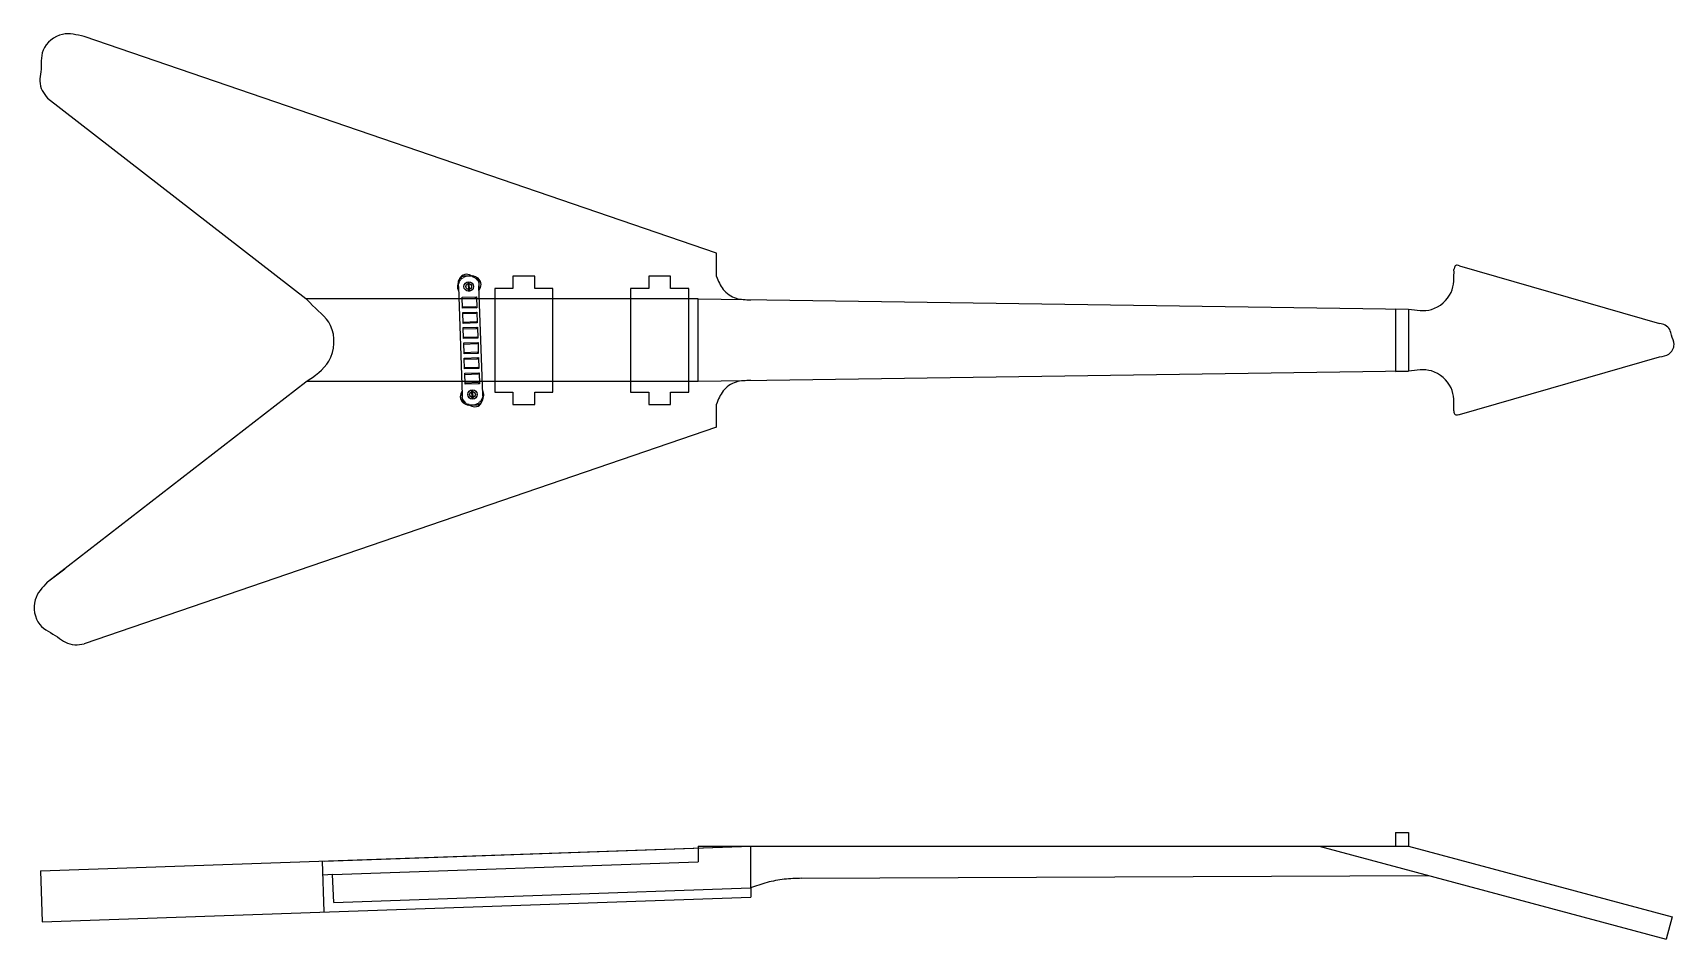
# Model space of a CAD drawing. Header units: metres. Extents: x 1803 to 2928, y 131 to 752.
import ezdxf

# ---------------------------------------------------------------- set-up
doc = ezdxf.new("R2010")
doc.units = ezdxf.units.M
for name, color, linetype in [('BODY', 1, 'Continuous'), ('HARDWARE', 6, 'Continuous'), ('HEADSTOCK', 5, 'Continuous'), ('NECK', 3, 'Continuous')]:
    doc.layers.add(name, color=color, linetype=linetype)

msp = doc.modelspace()

# ---------------------------------------------------------------- linework, layer by layer
at = {"layer": 'BODY'}
for p, q in [((2271.5, 601.1), (1838.2, 749.6)), ((1813.2, 707.3), (1990.1, 570.1)), ((2271.5, 585.2), (2271.5, 601.1)), ((1813.2, 375.8), (1990.1, 513)), ((2271.5, 481.9), (2271.5, 497.7)), ((2271.5, 481.9), (1838.2, 333.5)), ((1813.2, 375.8), (1825.1, 384.9)), ((1808.4, 177.7), (2294.9, 194.7)), ((2002.8, 184.5), (2294.9, 194.7)), ((2294.9, 166.2), (2294.9, 194.7)), ((2002.8, 149.6), (2001.6, 184.4)), ((1808.4, 177.7), (1809.6, 142.8)), ((2008.5, 175.2), (2001.9, 174.9)), ((1809.6, 142.8), (2294.9, 159.8)), ((2294.9, 166.2), (2294.9, 159.8))]:
    msp.add_line(p, q, dxfattribs=at)
for points in [[(1838.2, 749.6), (1823.4, 751.1), (1810.1, 740.3), (1808.6, 725.4), (1807.9, 719), (1809.6, 712.6), (1813.2, 707.3)], [(2271.5, 585.2), (2276.1, 576.3), (2284.9, 570.3), (2294.9, 569.2)], [(1990.1, 513), (2005.9, 527.2), (2007.1, 551.5), (1992.9, 567.3), (1992, 568.3), (1991.1, 569.2), (1990.1, 570.1)], [(2294.9, 513.8), (2284.9, 512.8), (2276, 506.7), (2271.5, 497.7)], [(1813.2, 375.8), (1804.7, 363.5), (1807.8, 346.7), (1820.1, 338.1), (1825.4, 334.5), (1831.8, 332.8), (1838.2, 333.5)]]:
    msp.add_spline(points, degree=3, dxfattribs=at)
at = {"layer": 'HARDWARE'}
for p, q in [((2097.9, 584.7), (2098.2, 584.3)), ((2098.6, 585.1), (2098.8, 584.6)), ((2099.3, 585.3), (2099.4, 584.9)), ((2100, 585.6), (2100.1, 585.1)), ((2100.8, 585.7), (2100.8, 585.2)), ((2101.5, 585.8), (2101.5, 585.3)), ((2102.2, 585.8), (2102.1, 585.3)), ((2102.6, 585.7), (2102.5, 585.2)), ((2103, 585.7), (2102.9, 585.2)), ((2103.4, 585.6), (2103.3, 585.1)), ((2103.8, 585.5), (2103.7, 585)), ((2104.4, 585.3), (2104.2, 584.8)), ((2104.8, 585.1), (2104.6, 584.7)), ((2105.1, 584.9), (2104.9, 584.5)), ((2147, 585.5), (2132, 585.5)), ((2132, 585.5), (2132, 577)), ((2147, 577), (2147, 585.5)), ((2240, 585.5), (2225, 585.5)), ((2225, 585.5), (2225, 577)), ((2240, 577), (2240, 585.5)), ((2094.2, 578.7), (2094.7, 578.7)), ((2094.2, 578), (2094.7, 578)), ((2094.3, 579.5), (2094.8, 579.4)), ((2094.8, 577.4), (2094.3, 577.3)), ((2094.8, 576.6), (2094.4, 576.5)), ((2094.5, 580.2), (2094.9, 580.1)), ((2094.8, 576), (2094.6, 575.9)), ((2094.7, 580.8), (2095.1, 580.7)), ((2094.7, 578), (2097.3, 504.1)), ((2094.8, 575.5), (2094.8, 575.5)), ((2095, 581.5), (2095.4, 581.3)), ((2095.3, 582.1), (2095.7, 581.9)), ((2095.6, 582.6), (2096, 582.3)), ((2096, 583.1), (2096.4, 582.8)), ((2096.6, 583.7), (2096.9, 583.4)), ((2097.2, 584.3), (2097.5, 583.9)), ((2101.3, 581.5), (2101.5, 575)), ((2101.9, 581.5), (2102.1, 575)), ((2105.6, 584.7), (2105.3, 584.3)), ((2105.9, 584.5), (2105.7, 584.1)), ((2106.4, 584.1), (2106.1, 583.7)), ((2106.8, 583.8), (2106.5, 583.4)), ((2107.1, 583.4), (2106.8, 583.1)), ((2107.5, 583.1), (2107.1, 582.8)), ((2107.8, 582.6), (2107.4, 582.3)), ((2108.1, 582.1), (2107.7, 581.9)), ((2108.4, 581.7), (2108, 581.4)), ((2108.7, 581.1), (2108.2, 580.9)), ((2108.8, 580.6), (2108.4, 580.4)), ((2109, 580), (2108.5, 579.9)), ((2109.2, 579.2), (2108.7, 579.2)), ((2111.3, 504.6), (2108.7, 578.5)), ((2108.7, 578.5), (2109.2, 578.5)), ((2108.7, 577.8), (2109.2, 577.8)), ((2108.8, 577.1), (2109.1, 577)), ((2108.8, 576.4), (2109, 576.3)), ((2119.5, 577), (2119.5, 506)), ((2132, 577), (2119.5, 577)), ((2159.4, 577), (2147, 577)), ((2159.4, 506), (2159.4, 577)), ((2212.6, 577), (2212.6, 506)), ((2225, 577), (2212.6, 577)), ((2252.5, 577), (2240, 577)), ((2252.5, 506), (2252.5, 577)), ((2097.2, 570.1), (2106.2, 570.4)), ((2106.4, 564.4), (2097.5, 564.1)), ((2106.2, 570.4), (2107, 571.2)), ((2106.4, 564.4), (2107.2, 563.7)), ((2097.6, 559.7), (2106.6, 560)), ((2106.8, 554), (2097.8, 553.7)), ((2106.6, 560), (2107.3, 560.8)), ((2106.8, 554), (2107.6, 553.3)), ((2098, 549.3), (2107, 549.6)), ((2107.2, 543.6), (2098.2, 543.3)), ((2107, 549.6), (2107.7, 550.4)), ((2107.2, 543.6), (2108, 542.9)), ((2107.3, 539.2), (2108.1, 540)), ((2098.3, 538.9), (2107.3, 539.2)), ((2107.5, 533.2), (2098.5, 532.9)), ((2098.7, 528.5), (2107.7, 528.8)), ((2107.5, 533.2), (2108.3, 532.5)), ((2107.7, 528.8), (2108.4, 529.6)), ((2107.9, 522.8), (2098.9, 522.5)), ((2099.1, 518.1), (2108.1, 518.5)), ((2107.9, 522.8), (2108.7, 522.1)), ((2108.1, 518.5), (2108.8, 519.2)), ((2097.2, 506.1), (2097, 506.1)), ((2097.2, 506.6), (2097.2, 506.6)), ((2108.3, 512.5), (2099.3, 512.1)), ((2104.1, 501.1), (2103.9, 507.5)), ((2104.7, 501.1), (2104.5, 507.6)), ((2108.3, 512.5), (2109, 511.7)), ((2111.2, 506.7), (2111.4, 506.7)), ((2111.2, 506), (2111.6, 506.1)), ((2119.5, 506), (2132, 506)), ((2132, 506), (2132, 497.5)), ((2147, 506), (2159.4, 506)), ((2147, 497.5), (2147, 506)), ((2212.6, 506), (2225, 506)), ((2225, 506), (2225, 497.5)), ((2240, 506), (2252.5, 506)), ((2240, 497.5), (2240, 506)), ((2097.3, 504.7), (2096.8, 504.7)), ((2096.8, 504), (2097.3, 504.1)), ((2097.3, 505.5), (2096.9, 505.5)), ((2096.9, 503.3), (2097.4, 503.4)), ((2097, 502.5), (2097.5, 502.7)), ((2097.2, 501.9), (2097.7, 502)), ((2097.4, 501.3), (2097.9, 501.5)), ((2097.8, 500.6), (2098.2, 500.9)), ((2098.1, 500), (2098.6, 500.3)), ((2098.5, 499.6), (2098.9, 499.9)), ((2098.9, 499.1), (2099.3, 499.4)), ((2099.6, 498.5), (2099.9, 498.9)), ((2100.3, 498), (2100.5, 498.4)), ((2101, 497.6), (2101.2, 498)), ((2101.7, 497.3), (2101.8, 497.8)), ((2102.3, 497.1), (2102.5, 497.6)), ((2103.1, 496.9), (2103.2, 497.4)), ((2103.9, 496.8), (2103.9, 497.3)), ((2104.6, 496.8), (2104.5, 497.3)), ((2105.3, 496.9), (2105.2, 497.4)), ((2105.7, 496.9), (2105.6, 497.4)), ((2106.1, 497), (2106, 497.5)), ((2106.5, 497.1), (2106.4, 497.6)), ((2106.9, 497.3), (2106.7, 497.7)), ((2107.4, 497.5), (2107.2, 498)), ((2107.8, 497.7), (2107.6, 498.1)), ((2108.2, 497.9), (2107.9, 498.3)), ((2108.6, 498.2), (2108.3, 498.6)), ((2108.9, 498.4), (2108.6, 498.8)), ((2109.4, 498.8), (2109.1, 499.2)), ((2109.8, 499.2), (2109.4, 499.5)), ((2110.1, 499.5), (2109.7, 499.8)), ((2110.4, 499.9), (2110, 500.2)), ((2110.7, 500.4), (2110.3, 500.7)), ((2111, 500.9), (2110.5, 501.1)), ((2111.2, 501.4), (2110.7, 501.6)), ((2111.4, 502), (2111, 502.1)), ((2111.6, 502.5), (2111.1, 502.6)), ((2111.2, 505.2), (2111.7, 505.3)), ((2111.7, 503.1), (2111.2, 503.2)), ((2111.3, 504.6), (2111.8, 504.6)), ((2111.8, 503.9), (2111.3, 503.9)), ((2132, 497.5), (2147, 497.5)), ((2225, 497.5), (2240, 497.5))]:
    msp.add_line(p, q, dxfattribs=at)
for points in [[(2097.2, 570.9), (2107, 571.2), (2107.2, 563.7), (2097.5, 563.4)], [(2097.6, 560.5), (2107.3, 560.8), (2107.6, 553.3), (2097.8, 553)], [(2097.9, 550.1), (2107.7, 550.4), (2108, 542.9), (2098.2, 542.6)], [(2098.3, 539.7), (2108.1, 540), (2108.3, 532.5), (2098.6, 532.2)], [(2098.7, 529.3), (2108.4, 529.6), (2108.7, 522.1), (2098.9, 521.8)], [(2099, 518.9), (2108.8, 519.2), (2109, 511.7), (2099.3, 511.4)]]:
    msp.add_lwpolyline(points, close=True, dxfattribs=at)
for centre, radius in [((2101.7, 578.3), 3.25), ((2101.7, 578.3), 1.99), ((2101.7, 578.3), 1.99), ((2104.3, 504.3), 3.25), ((2104.3, 504.3), 1.99), ((2104.3, 504.3), 1.99)]:
    msp.add_circle(centre, radius, dxfattribs=at)
for points in [[(2108.8, 575.8), (2110.2, 579.7), (2108.1, 584), (2104.2, 585.4), (2100.2, 586.7), (2096, 584.6), (2094.6, 580.7), (2094, 579), (2094.1, 577), (2094.8, 575.3)], [(2108.7, 578.5), (2108.6, 582.4), (2105.3, 585.4), (2101.5, 585.3), (2097.6, 585.1), (2094.6, 581.9), (2094.7, 578)], [(2097.2, 506.8), (2095.9, 502.8), (2097.9, 498.6), (2101.8, 497.2), (2105.8, 495.9), (2110, 497.9), (2111.4, 501.9), (2112, 503.6), (2111.9, 505.5), (2111.2, 507.2)], [(2097.3, 504.1), (2097.4, 500.2), (2100.7, 497.2), (2104.5, 497.3), (2108.4, 497.4), (2111.4, 500.7), (2111.3, 504.6)], [(2097.3, 504.1), (2097.4, 500.2), (2100.7, 497.2), (2104.5, 497.3), (2108.4, 497.4), (2111.4, 500.7), (2111.3, 504.6)]]:
    msp.add_spline(points, degree=3, dxfattribs=at)
at = {"layer": 'HEADSTOCK'}
for p, q in [((2780.6, 592.5), (2917.6, 553)), ((2780.5, 490.6), (2917.6, 530.1)), ((2684.3, 194.7), (2922.1, 131)), ((2745.6, 194.7), (2926.2, 146.3)), ((2926.2, 146.3), (2922.1, 131))]:
    msp.add_line(p, q, dxfattribs=at)
for points in [[(2745.6, 562.8), (2761.3, 562.6), (2774.7, 574.3), (2776.7, 589.9)], [(2780.6, 592.5), (2779, 592.9), (2777.3, 592), (2776.8, 590.5), (2776.7, 590.3), (2776.7, 590.1), (2776.7, 589.9)], [(2917.6, 530.1), (2923.9, 532), (2927.5, 538.6), (2925.7, 544.9), (2924.5, 548.8), (2921.5, 551.8), (2917.6, 553)], [(2776.6, 493.1), (2774.7, 508.8), (2761.3, 520.4), (2745.6, 520.2)], [(2776.6, 493.1), (2776.8, 491.5), (2778.4, 490.3), (2780, 490.5), (2780.2, 490.5), (2780.4, 490.6), (2780.5, 490.6)]]:
    msp.add_spline(points, degree=3, dxfattribs=at)
at = {"layer": 'NECK'}
for p, q in [((2780.6, 592.5), (2917.6, 553)), ((2258.8, 569.8), (1990.5, 569.8)), ((2258.8, 569.8), (2745.6, 562.8)), ((2258.8, 541.5), (2258.8, 569.8)), ((2736.7, 563), (2736.7, 541.5)), ((2736.7, 563), (2745.6, 562.8)), ((2745.6, 562.8), (2745.6, 541.5)), ((2258.8, 513.3), (2258.8, 541.5)), ((2736.7, 541.5), (2736.7, 520.1)), ((2745.6, 541.5), (2745.6, 520.2)), ((2780.5, 490.6), (2917.6, 530.1)), ((2745.6, 520.2), (2258.8, 513.3)), ((2736.7, 520.1), (2745.6, 520.2)), ((2258.8, 513.3), (1990.5, 513.3)), ((2736.7, 204), (2736.7, 194.7)), ((2736.7, 204), (2745.6, 204)), ((2745.6, 204), (2745.6, 194.7)), ((2258.8, 194.7), (2745.6, 194.7)), ((2258.8, 194.7), (2258.8, 183.9)), ((2008.5, 175.2), (2258.8, 183.9)), ((2009.2, 156.1), (2008.5, 175.2)), ((2329.8, 172.7), (2759.1, 174.6)), ((2009.2, 156.1), (2294.7, 166.1))]:
    msp.add_line(p, q, dxfattribs=at)
msp.add_spline([(2329.8, 172.7), (2317.9, 172), (2306.1, 169.8), (2294.7, 166.1)], degree=3, dxfattribs=at)

doc.saveas('drawing.dxf')
